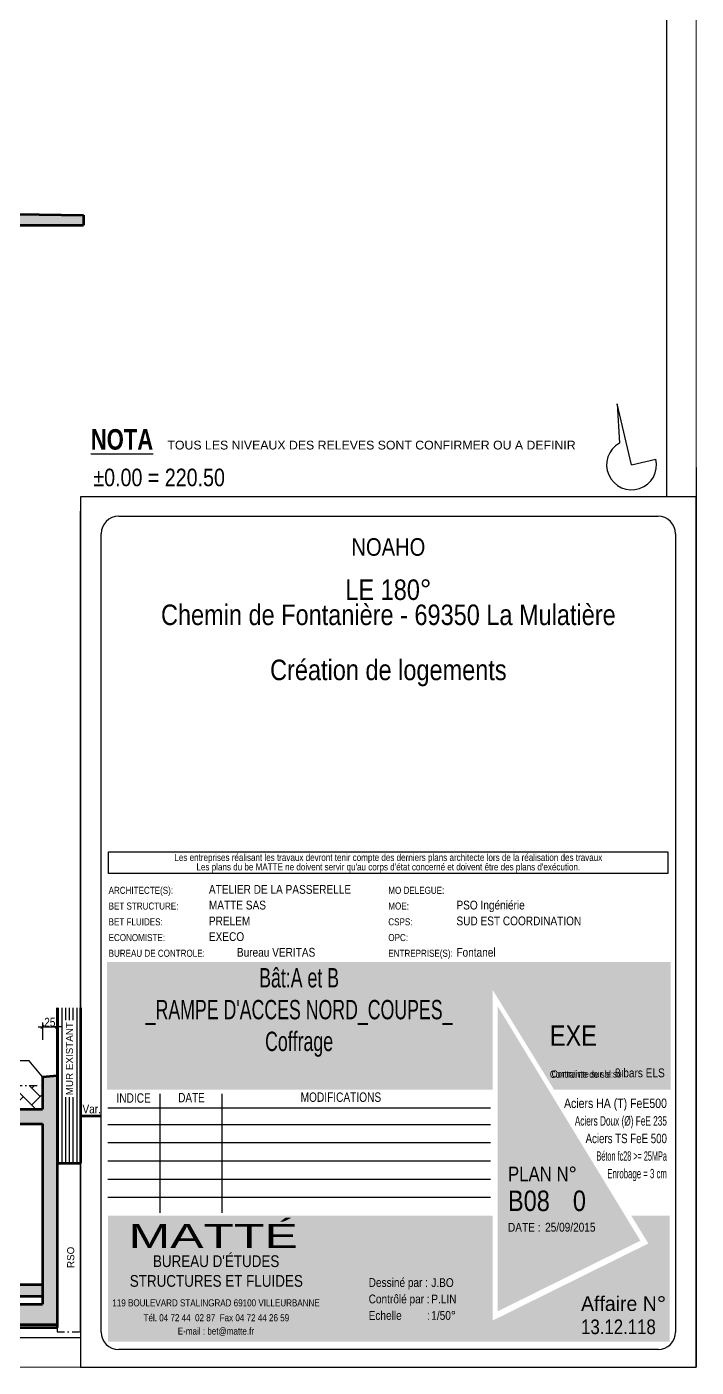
# Model space of a CAD drawing. Header units: millimetres. Extents: x -26249 to 60250, y -21218 to 23336.
# Drawn here: x 21065 to 22207, y 4553 to 6841 of the extents above; entities that cross this region are included whole.
import ezdxf
from ezdxf.enums import TextEntityAlignment as Align

# ---------------------------------------------------------------- set-up
doc = ezdxf.new("R2010")
doc.units = ezdxf.units.MM
doc.linetypes.add('TIRETPTX2', pattern=[50.8, 25.4, -12.7, 0, -12.7])
for name, color, linetype in [('01-cartouche', 9, 'Continuous'), ('01-cartouche-cage A', 7, 'Continuous'), ('01_cote_gen', 4, 'Continuous'), ('01_linteaux', 2, 'Continuous'), ('01_poch_BN', 9, 'Continuous'), ('01_poch_murs', 253, 'Continuous'), ('01_texte', 230, 'Continuous'), ('AA_COTES', 2, 'Continuous')]:
    doc.layers.add(name, color=color, linetype=linetype)
doc.layers.add('01_murs_coup', color=5, linetype='Continuous', lineweight=60)
doc.styles.add('ARIAL NA', font='ARIALN.TTF')
doc.styles.add('cartouche', font='ARIALN.TTF', dxfattribs={"width": 0.01})
doc.styles.add('impact', font='impact.ttf')
doc.styles.add('MATTE_TXT', font='arial.ttf')
doc.styles.add('STYLE2', font='ARIALN.TTF')
doc.styles.add('stylemattecart', font='ARIALN.TTF')
doc.dimstyles.new('JB50', dxfattribs={"dimscale": 0.1, "dimtxt": 150, "dimasz": 15, "dimexe": 0.1, "dimexo": 0.1, "dimgap": 0.09, "dimtad": 1, "dimdec": 1, "dimdsep": 46, "dimtxsty": 'STYLE2', "dimblk1": 'BOND_G', "dimblk2": 'BOND_D', "dimsah": 1, "dimcen": 1.5, "dimdle": 0.01, "dimse1": 1, "dimse2": 1, "dimclrd": 4, "dimclre": 2, "dimclrt": 6, "dimazin": 2, "dimtfac": 2.333333, "dimtdec": 1, "dimtix": 1, "dimtmove": 2, "dimatfit": 3, "dimldrblk": 'BOND_G', "dimfxl": 1, "dimtolj": 1, "dimtzin": 0, "dimarcsym": 0})

# ---------------------------------------------------------------- blocks, each defined once
blk = doc.blocks.new('cartstruc')
at = {"layer": '01-cartouche-cage A', "linetype": 'Continuous'}
h = blk.add_hatch(color=9, dxfattribs=at)
h.dxf.hatch_style = 2
h.paths.add_polyline_path([(-43.6, 691.3), (-1004.8, 691.3), (-1004.8, 473.8), (-347.3, 473.8), (-347.3, 644.1), (-242.5, 473.8), (-43.6, 473.8)])
h.paths.add_polyline_path([(-951, 670.1), (-407.9, 670.1), (-407.9, 498.5), (-951, 498.5)], flags=24)
h.paths.add_polyline_path([(-223.9, 590.8), (-105, 590.8), (-105, 608.8), (-223.9, 608.8)], flags=24)
h.paths.add_polyline_path([(-224.7, 609.7), (-105.7, 609.7), (-105.7, 627.7), (-224.7, 627.7)], flags=24)
h.paths.add_polyline_path([(-226.3, 624.9), (-64.8, 624.9), (-64.8, 652.4), (-226.3, 652.4)], flags=24)
h.paths.add_polyline_path([(-226.3, 646.9), (-85, 646.9), (-85, 674.3), (-226.3, 674.3)], flags=24)
h = blk.add_hatch(color=1, dxfattribs=at)
h.dxf.hatch_style = 2
h.paths.add_polyline_path([(-338.4, 615.7), (-338.4, 95.5), (-95.1, 215.8)])
h.paths.add_polyline_path([(-318.9, 264.4), (-190.8, 265.4), (-191.1, 303.5), (-319.2, 302.5)], flags=24)
h.paths.add_polyline_path([(-326.5, 202.5), (-70.2, 203.9), (-70.5, 265.1), (-326.9, 263.8)], flags=9)
h = blk.add_hatch(color=8, dxfattribs=at)
h.dxf.hatch_style = 2
h.paths.add_polyline_path([(-45, 258.5), (-110.7, 258.5), (-81.6, 211.1), (-347.1, 79.6), (-347.1, 258.5), (-1003.4, 258.5), (-1003.4, 43.7), (-45, 43.7)])
h.paths.add_polyline_path([(-202.1, 89.1), (-60, 89.1), (-60, 127.9), (-202.1, 127.9)], flags=24)
h.paths.add_polyline_path([(-999.3, 201), (-637.8, 201), (-637.8, 47), (-999.3, 47)], flags=24)
h.paths.add_polyline_path([(-978.3, 193.3), (-435, 193.3), (-435, 254.8), (-978.3, 254.8)], flags=24)
h.paths.add_polyline_path([(-559.9, 135.5), (-504.8, 135.5), (-504.8, 166.4), (-559.9, 166.4)], flags=24)
h.paths.add_polyline_path([(-203.2, 50.3), (-56.6, 50.3), (-56.6, 88.6), (-203.2, 88.6)], flags=24)
h.paths.add_polyline_path([(-457.1, 55), (-402.4, 55), (-402.4, 85.9), (-457.1, 85.9)], flags=24)
h.paths.add_polyline_path([(-458.8, 92.7), (-404.1, 92.7), (-404.1, 123.6), (-458.8, 123.6)], flags=24)
h.paths.add_polyline_path([(-557.8, 55.3), (-498.9, 55.3), (-498.9, 86.2), (-557.8, 86.2)], flags=24)
h.paths.add_polyline_path([(-550.6, 93.7), (-498.3, 93.7), (-498.3, 124.6), (-550.6, 124.6)], flags=24)
h.paths.add_polyline_path([(-459.9, 172.5), (-408.3, 172.5), (-408.3, 203.4), (-459.9, 203.4)], flags=24)
h.paths.add_polyline_path([(-547.6, 175), (-500.7, 175), (-500.7, 205.9), (-547.6, 205.9)], flags=24)
h.paths.add_polyline_path([(-562.3, 213.8), (-499.3, 213.8), (-499.3, 244.7), (-562.3, 244.7)], flags=8)
h.paths.add_polyline_path([(-458.6, 213), (-411.3, 213), (-411.3, 243.9), (-458.6, 243.9)], flags=24)
h.paths.add_polyline_path([(-457.7, 133.4), (-405.4, 133.4), (-405.4, 164.4), (-457.7, 164.4)], flags=24)
for p, q in [((0, 1485), (-1050, 1485)), ((-1050, 1485), (-1050, 0)), ((0, 0), (0, 1485)), ((-1050, 0), (0, 0))]:
    blk.add_line(p, q, dxfattribs=at)
at = {"layer": '01-cartouche-cage A', "color": 7, "linetype": 'Continuous'}
for p, q in [((-985, 1452), (-65, 1452)), ((-1015, 60), (-1015, 1422)), ((-35, 1422), (-35, 292.1)), ((-35, 292.1), (-35, 60)), ((-65, 30), (-985, 30))]:
    blk.add_line(p, q, dxfattribs=at)
at = {"layer": '01-cartouche-cage A', "color": 7}
for p, q in [((-1002.2, 879.3), (-48.1, 879.3)), ((-1002.2, 842.3), (-1002.2, 879.3)), ((-48.1, 879.3), (-48.1, 842.3)), ((-48.1, 842.3), (-1002.2, 842.3))]:
    blk.add_line(p, q, dxfattribs=at)
at = {"layer": '01-cartouche-cage A', "color": 8}
for p, q in [((-914.7, 466.6), (-914.7, 263.2)), ((-809.1, 466.6), (-809.1, 263.2)), ((-1003.6, 442.3), (-351, 442.3)), ((-1003.6, 414.4), (-351, 414.4)), ((-1003.6, 383.3), (-351, 383.3)), ((-1003.6, 352.2), (-351, 352.2)), ((-1003.6, 321.1), (-351, 321.1)), ((-1003.6, 290), (-351, 290))]:
    blk.add_line(p, q, dxfattribs=at)
at = {"layer": '01-cartouche-cage A', "color": 7, "linetype": 'Continuous'}
for centre, start, end in [((-985, 1422), 90, 180), ((-65, 1422), 0, 90), ((-985, 60), 180, 270), ((-65, 60), 270, 0)]:
    blk.add_arc(centre, 30, start, end, dxfattribs=at)
at = {"layer": '01-cartouche-cage A', "color": 7, "style": 'stylemattecart'}
for s, p in [('Les entreprises réalisant les travaux devront tenir compte des derniers plans architecte lors de la réalisation des travaux', (-525.1, 869.8)), ("Les plans du be MATTE ne doivent servir qu'au corps d'état concerné et doivent être des plans d'exécution.", (-525.1, 853.7))]:
    blk.add_text(s, height=12, dxfattribs=at).set_placement(p, align=Align.MIDDLE_CENTER)
at = {"layer": '01-cartouche-cage A', "color": 8, "style": 'cartouche'}
for s, p in [('ARCHITECTE(S):', (-1002.2, 807.7)), ('MO DELEGUE:', (-525.1, 807.7)), ('BET STRUCTURE:', (-1002.2, 780.9)), ('MOE:', (-525.1, 780.9)), ('BET FLUIDES:', (-1002.2, 753.9)), ('CSPS:', (-525.1, 753.9)), ('ECONOMISTE:', (-1002.2, 727.1)), ('OPC:', (-525.1, 727.1)), ('BUREAU DE CONTROLE:', (-1002.2, 700.3)), ('ENTREPRISE(S):', (-525.1, 700.3))]:
    blk.add_text(s, height=12, dxfattribs=at).set_placement(p)
at = {"layer": '01-cartouche-cage A', "color": 7, "style": 'stylemattecart'}
for s, height, p in [('Contrainte de sol:', 12, (-249.5, 493.8)), ('Contrainte sur le sol:', 12, (-246.5, 494.4)), ('Dessiné par :', 15, (-558.6, 137)), ('119 BOULEVARD STALINGRAD 69100 VILLEURBANNE', 12, (-995.8, 103.8)), ('Contrôlé par :', 15, (-558.6, 108.9)), ('Echelle         :', 15, (-558.6, 80.8)), ('Tél. 04 72 44  02 87  Fax 04 72 44 26 59', 12, (-942.6, 78.4)), ('E-mail : bet@matte.fr', 12, (-884.2, 55.6))]:
    blk.add_text(s, height=height, dxfattribs=at).set_placement(p)
for s, height, width, p, p2 in [('INDICE', 16, 0.941138, (-988.7, 451.3), (-930.3, 451.3)), ('DATE', 16, 0.922192, (-883.4, 452), (-838.3, 452)), ('MODIFICATIONS', 16, 0.943218, (-674.7, 452.8), (-537.3, 452.8)), ('Aciers HA (T) FeE500', 16, 0.978863, (-225.4, 442.3), (-49.9, 442.3)), ('Aciers Doux (Ø) FeE 235', 16, 0.76709, (-207, 412.3), (-49.9, 412.3)), ('Aciers TS FeE 500', 16, 0.901377, (-188.6, 382.3), (-49.9, 382.3)), ('Béton fc28 >= 25MPa', 16, 0.678142, (-170.1, 352.3), (-49.9, 352.3)), ('Enrobage = 3 cm', 16, 0.726904, (-151.7, 322.3), (-49.9, 322.3)), ('Affaire N°', 25, 1.15762, (-196.3, 96), (-51.1, 96))]:
    blk.add_text(s, height=height, dxfattribs=dict(at, width=width)).set_placement(p, p2, align=Align.FIT)
at = {"layer": '01-cartouche-cage A', "color": 255, "style": 'stylemattecart'}
for s, height, p in [('PLAN N°', 25, (-321, 317.2)), ('DATE :', 15, (-321, 231.2)), ("BUREAU D'ÉTUDES", 20, (-926.6, 170.9)), ('STRUCTURES ET FLUIDES', 20, (-966.1, 137.2))]:
    blk.add_text(s, height=height, dxfattribs=at).set_placement(p)
at = {"layer": '01-cartouche-cage A', "color": 255, "style": 'stylemattecart', "width": 1.812358}
blk.add_text('MATTÉ', height=41, dxfattribs=at).set_placement((-968, 203.6), (-679.6, 203.6), align=Align.FIT)
at = {"layer": '01-cartouche-cage A', "color": 7, "style": 'stylemattecart'}
for tag, height, p in [('NOMCLIENT', 30, (-525, 1399.6)), ('ADRESSE1CLIENT', 25, (-525, 1326.7)), ('ADRESSE2CLIENT', 25, (-525, 1283.9)), ('NOMAFFAIRE1', 45, (-525.1, 1189.8)), ('NOMAFFAIRE2', 45, (-525.1, 1110.4)), ('NOMAFFAIRE3', 45, (-525.1, 1031.7)), ('ADRESSE1AFFAIRE', 20, (-525.1, 943.3)), ('ADRESSE2AFFAIRE', 20, (-525.1, 909.2)), ('INDICE-A', 15, (-959.1, 428.4)), ('DATE-A', 15, (-861.9, 428.4)), ('INDICE-B', 15, (-959.1, 400.5)), ('DATE-B', 15, (-861.9, 400.5)), ('INDICE-C', 15, (-959.1, 369.4)), ('DATE-C', 15, (-861.9, 369.4)), ('INDICE-D', 15, (-959.1, 338.3)), ('DATE-D', 15, (-861.9, 338.3)), ('INDICE-E', 15, (-959.1, 307.2)), ('DATE-E', 15, (-861.9, 307.2)), ('INDICE-F', 15, (-959.1, 276.1)), ('DATE-F', 15, (-861.9, 276.1))]:
    blk.add_attdef(tag, text='', height=height, dxfattribs=at).set_placement(p, align=Align.MIDDLE_CENTER)
for tag, height, p in [('NOMARCHI', 15, (-831.1, 803.3)), ('MODEL', 15, (-408.9, 803.3)), ('BETSTRUCTURE', 15, (-831.1, 776.5)), ('MOE', 15, (-408.9, 776.5)), ('BETFLUIDES', 15, (-831.1, 749.5)), ('CSPS', 15, (-408.9, 749.5)), ('ECONOMISTE', 15, (-831.1, 722.7)), ('OPC', 15, (-408.9, 722.7)), ('BDC', 15, (-831.1, 695.9)), ('NOMENTREPRISE', 15, (-408.9, 695.9)), ('NUMBAT', 27, (-249.5, 614.7)), ('PHASE', 35, (-249.5, 537.9)), ('CONT-SOL', 12, (-138.6, 490.2)), ('NOMDESS', 15, (-451.8, 132.3)), ('NOMING', 15, (-451.8, 104.3)), ('ECH', 15, (-451.8, 76.3)), ('NUMAFF', 25, (-196.3, 48.9))]:
    blk.add_attdef(tag, text='', height=height, dxfattribs=at).set_placement(p, align=Align.BOTTOM_LEFT)
at = {"layer": '01-cartouche-cage A', "color": 7, "style": 'stylemattecart', "width": 0.8}
for tag, p in [('TITRTEPLAN1', (-677.3, 664.6)), ('TITRTEPLAN2', (-677.3, 610.2)), ('TITRTEPLAN3', (-677.3, 556)), ('TITRTEPLAN4', (-677.3, 501.4))]:
    blk.add_attdef(tag, text='', height=33, dxfattribs=at).set_placement(p, align=Align.MIDDLE_CENTER)
at = {"layer": '01-cartouche-cage A', "color": 7, "style": 'stylemattecart'}
for tag, p in [('MODIF-A', (-802.6, 428.4)), ('MODIF-B', (-802.6, 400.5)), ('MODIF-C', (-802.6, 369.4)), ('MODIF-D', (-802.6, 338.3)), ('MODIF-E', (-802.6, 307.2)), ('MODIF-F', (-802.6, 276.1))]:
    blk.add_attdef(tag, text='', height=15, dxfattribs=at).set_placement(p, align=Align.MIDDLE_LEFT)
at = {"layer": '01-cartouche-cage A', "color": 255, "style": 'stylemattecart'}
for tag, height, p in [('N°P', 35, (-321, 256)), ('IP', 35, (-210.3, 256)), ('DATEPLAN', 15, (-257.7, 226.8))]:
    blk.add_attdef(tag, text='', height=height, dxfattribs=at).set_placement(p, align=Align.BOTTOM_LEFT)
blk = doc.blocks.new('BOND_G')
at = {"layer": 'AA_COTES', "color": 0}
for p, q in [((5, 0), (-5, 0)), ((1.8, 1.8), (-1.8, -1.8)), ((0, -5), (0, 15))]:
    blk.add_line(p, q, dxfattribs=at)
blk = doc.blocks.new('BOND_D')
at = {"layer": 'AA_COTES', "color": 0}
for p, q in [((5, 0), (-5, 0)), ((-1.8, -1.8), (1.8, 1.8)), ((0, 5), (0, -15))]:
    blk.add_line(p, q, dxfattribs=at)
blk = doc.blocks.new('*D2260')
at = {"layer": '01_cote_gen', "color": 4, "lineweight": -2, "transparency": 16777216}
blk.add_line((21093.5, 5134.2), (21115.5, 5134.2), dxfattribs=at)
at = {"layer": 'Defpoints', "color": 0, "transparency": 16777216}
for p in [(21117, 5134.2), (21092, 5048.9), (21117, 5050.9)]:
    blk.add_point(p, dxfattribs=at)
at = {"layer": '01_cote_gen', "color": 4, "lineweight": -2, "transparency": 16777216, "xscale": 1.5, "yscale": 1.5, "zscale": 1.5, "rotation": 180}
blk.add_blockref('BOND_G', (21092, 5134.2), dxfattribs=at)
at = {"layer": '01_cote_gen', "color": 4, "lineweight": -2, "transparency": 16777216, "xscale": 1.5, "yscale": 1.5, "zscale": 1.5}
blk.add_blockref('BOND_D', (21117, 5134.2), dxfattribs=at)
at = {"layer": '01_cote_gen', "color": 6, "transparency": 16777216, "insert": (21104.5, 5141.9), "char_height": 15, "attachment_point": 5, "style": 'STYLE2'}
blk.add_mtext('\\A1;25', dxfattribs=at)

msp = doc.modelspace()

# ---------------------------------------------------------------- hatches: boundary and pattern name
at = {"layer": '01_poch_BN'}
h = msp.add_hatch(color=256, dxfattribs=at)
h.dxf.hatch_style = 1
h.paths.add_polyline_path([(21161.747, 6519.066), (20953.535, 6522.066), (20953.535, 6835.009), (20937.535, 6835.009), (20937.535, 6799.066), (20293.574, 6799.066), (20293.574, 6835.009), (20275.574, 6835.009), (20275.574, 6799.066), (19557.574, 6799.066), (19557.574, 6835.009), (19539.574, 6835.009), (19539.574, 6799.066), (18821.574, 6799.066), (18821.574, 6835.009), (18805.574, 6835.009), (18805.574, 6799.066), (18805.574, 6199.066), (18805.574, 6176.066), (18805.574, 5866.066), (18825.574, 5866.066), (18825.574, 6176.066), (19399.574, 6176.066), (19399.574, 5866.066), (19419.574, 5866.066), (19419.574, 6176.066), (19693.574, 6176.066), (19693.574, 5866.066), (19713.574, 5866.066), (19713.574, 6176.166), (19713.574, 6217.066), (20428.535, 6217.066), (20428.535, 6109.066), (20448.535, 6109.066), (20448.535, 6217.066), (20933.535, 6217.066), (20933.535, 5866.066), (20953.535, 5866.066), (20953.535, 6502.066), (21161.747, 6502.066)])
h.paths.add_polyline_path([(19558.268, 6517.066), (19558.268, 6779.066), (20424.535, 6779.066), (20424.535, 6240.066), (19713.574, 6240.066), (19713.574, 6502.066), (20329.535, 6502.066), (20329.535, 6522.066), (19693.574, 6522.066), (19693.574, 6517.066)], flags=16)
h.paths.add_polyline_path([(19693.574, 6494.066), (19693.574, 6199.066), (19419.574, 6199.066), (19419.574, 6494.066)], flags=16)
h.paths.add_polyline_path([(19540.268, 6517.066), (18821.574, 6517.066), (18821.574, 6779.066), (19540.268, 6779.066)], flags=16)
h.paths.add_polyline_path([(19399.574, 6494.066), (19399.574, 6199.066), (18825.574, 6199.066), (18825.574, 6494.066)], flags=16)
h.paths.add_polyline_path([(20442.535, 6779.066), (20937.535, 6779.066), (20937.535, 6522.066), (20537.536, 6522.066), (20537.536, 6502.066), (20937.535, 6502.066), (20937.535, 6240.066), (20442.535, 6240.066)], flags=16)
h.paths.add_polyline_path([(20933.535, 5899.066), (19713.574, 5899.066), (19713.574, 5886.066), (20933.535, 5886.066)], flags=17)
h.paths.add_polyline_path([(20588.535, 5866.066), (20348.535, 5866.066), (20348.535, 5811.066), (20588.535, 5811.066)])
h.paths.add_polyline_path([(20968.535, 5866.066), (20918.535, 5866.066), (20918.535, 5836.066), (20968.535, 5836.066)])
h.paths.add_polyline_path([(19778.574, 5866.066), (19628.574, 5866.066), (19628.574, 5811.066), (19778.574, 5811.066)])
h.paths.add_polyline_path([(19434.574, 5866.066), (19384.574, 5866.066), (19384.574, 5836.066), (19434.574, 5836.066)])
h.paths.add_polyline_path([(18839.574, 5866.066), (18769.574, 5866.066), (18769.574, 5831.066), (18839.574, 5831.066)])
h.paths.add_polyline_path([(19399.574, 5899.066), (18825.574, 5899.066), (18825.574, 5886.066), (19399.574, 5886.066)], flags=17)
h.paths.add_polyline_path([(19693.574, 5899.066), (19419.574, 5899.066), (19419.574, 5886.066), (19693.574, 5886.066)], flags=17)
h = msp.add_hatch(color=256, dxfattribs=at)
h.dxf.hatch_style = 1
h.paths.add_polyline_path([(21116.96, 5050.891), (21091.96, 5048.891), (21091.96, 4993.891), (20551.96, 4993.891), (20551.96, 5034.891), (20396.102, 5034.891), (20396.102, 5011.891), (20471.96, 5011.891), (20471.96, 4959.891), (20526.96, 4959.891), (20551.96, 4959.891), (20551.96, 4968.89), (21091.96, 4968.89), (21091.96, 4660.955), (21046.96, 4660.955), (21046.96, 4625.948), (21116.96, 4625.948)])
h.paths.add_polyline_path([(20551.96, 5143.576), (20526.96, 5143.576), (20526.96, 5034.891), (20551.96, 5034.891)])
h.paths.add_polyline_path([(21091.96, 4693.921), (20396.102, 4693.921), (20396.102, 4680.921), (20551.96, 4680.921), (20551.96, 4673.921), (21091.96, 4673.921)], flags=17)
h = msp.add_hatch(color=256, dxfattribs=at)
h.dxf.hatch_style = 1
h.paths.add_polyline_path([(21116.96, 5050.891), (21091.96, 5048.891), (21091.96, 4993.891), (20551.96, 4993.891), (20551.96, 5034.891), (20396.102, 5034.891), (20396.102, 5011.891), (20471.96, 5011.891), (20471.96, 4959.891), (20526.96, 4959.891), (20551.96, 4959.891), (20551.96, 4968.89), (21091.96, 4968.89), (21091.96, 4660.955), (21046.96, 4660.955), (21046.96, 4625.948), (21116.96, 4625.948)])
h.paths.add_polyline_path([(21091.96, 4693.921), (20396.102, 4693.921), (20396.102, 4680.921), (20551.96, 4680.921), (20551.96, 4673.921), (21091.96, 4673.921)], flags=17)
h.paths.add_polyline_path([(20421.96, 4660.921), (20421.96, 4620.921)])
at = {"layer": '01_poch_murs'}
h = msp.add_hatch(dxfattribs=at)
h.set_pattern_fill('ANSI31', color=256, scale=2, angle=45)
h.set_pattern_definition([(90, (-1124.921, 3421.723), (-6.35, 1e-15), [])])
h.paths.add_polyline_path([(21156.96, 5166.575), (21116.96, 5166.575), (21116.96, 4901.708), (21156.96, 4901.708)])
h.paths.add_polyline_path([(21147.389, 5014.355), (21147.389, 5145.365), (21128.775, 5145.365), (21128.775, 5014.355)], flags=16)
h = msp.add_hatch(dxfattribs=at)
h.set_pattern_fill('AR-HBONE', color=256, scale=0.2)
h.set_pattern_definition([(45, (8716.883, 5747.903), (3e-15, 28.73682), [60.96, -20.32]), (135, (8731.251, 5762.271), (3e-15, 28.73682), [60.96, -20.32])])
h.paths.add_polyline_path([(21091.96, 5033.891), (20576.96, 5033.891), (20576.96, 4993.891), (21091.96, 4993.891)])
h.paths.add_polyline_path([(20836.01, 4998.205), (20747.419, 4998.205), (20747.419, 5030.498), (20836.01, 5030.498)], flags=16)
h.paths.add_polyline_path([(20981.08, 5000.912), (20981.08, 5027.525), (20949.852, 5027.525), (20949.852, 5000.912)], flags=24)
h.paths.add_polyline_path([(20653.736, 5006.344), (20725.493, 5006.344), (20725.493, 5029.335), (20653.736, 5029.335)], flags=24)
h.paths.add_polyline_path([(20878.838, 4991.488), (20945.914, 4991.488), (20945.914, 5014.464), (20878.838, 5014.464)], flags=9)
h.paths.add_polyline_path([(20754.715, 5003.148), (20833.235, 5003.148), (20833.235, 5025.648), (20754.715, 5025.648)], flags=8)

# ---------------------------------------------------------------- linework, layer by layer
at = {"layer": '01_cote_gen'}
msp.add_line((22206.96, 6088.358), (22206.96, 4553.358), dxfattribs=at)
at = {"layer": '01_linteaux', "linetype": 'TIRETPTX2', "ltscale": 0.5}
for p, q in [((20559.96, 5033.891, 9.99), (21091.96, 5033.891, 9.99)), ((21156.96, 4901.708, 11.068), (21156.96, 4613.82)), ((21116.96, 4620.948, 9.99), (21116.96, 4613.82, -1.078)), ((21116.96, 4613.779, -0.002), (21156.96, 4613.779, -0.002))]:
    msp.add_line(p, q, dxfattribs=at)
at = {"layer": '01_murs_coup', "linetype": 'Continuous', "lineweight": 5}
for p, q in [((22206.96, 8753.358), (22206.96, 6088.358)), ((21156.96, 4553.358), (11662.741, 4553.358))]:
    msp.add_line(p, q, dxfattribs=at)
at = {"layer": '01_murs_coup'}
for p, q in [((20953.535, 6522.066), (21161.747, 6519.066)), ((21161.747, 6519.066), (21161.747, 6502.066)), ((20953.535, 6502.066), (21161.747, 6502.066)), ((21116.96, 5166.575, 11.068), (21116.96, 4901.708, 11.068)), ((21156.96, 5166.575, 11.068), (21156.96, 4901.708, 11.068)), ((21091.96, 5048.891, 9.99), (21116.96, 5050.891, 9.99)), ((21091.96, 5048.891, 9.99), (21091.96, 4993.891, 9.99)), ((21116.96, 5050.891, 9.99), (21116.96, 4620.948, 9.99)), ((20551.96, 4993.891, 9.99), (21091.96, 4993.891, 9.99)), ((20551.96, 4968.89, 9.99), (21091.96, 4968.89, 9.99)), ((21091.96, 4968.89, 9.99), (21091.96, 4660.955, 9.99)), ((21156.96, 4982.289, 11.068), (21191.963, 4982.289)), ((21116.96, 4901.708, 11.068), (21156.96, 4901.708, 11.068)), ((21091.96, 4693.921, 9.99), (20396.102, 4693.921, 9.99)), ((21091.96, 4673.921, 9.99), (20551.96, 4673.921, 9.99)), ((21046.96, 4660.955, 9.99), (21091.96, 4660.955, 9.99)), ((21046.96, 4625.948, 9.99), (21116.96, 4625.948, 9.99)), ((21046.96, 4620.948, 9.99), (21116.96, 4620.948, 9.99))]:
    msp.add_line(p, q, dxfattribs=at)
at = {"layer": '01_murs_coup', "const_width": 3, "elevation": 11.068}
msp.add_lwpolyline([(21156.96, 4982.289), (21191.963, 4982.289)], dxfattribs=at)
at = {"layer": '01_texte'}
for p, q in [((22156.96, 6038.358), (22156.96, 8703.358)), ((22096.74, 6092.99), (22072.373, 6197.271)), ((22072.373, 6197.271), (22076.028, 6130.169)), ((22096.74, 6092.99), (22138.183, 6102.673)), ((21156.96, 5973.82), (21156.96, 6013.82)), ((21156.96, 5933.82), (21156.96, 5973.82)), ((21156.96, 5893.82), (21156.96, 5933.82)), ((21156.96, 5853.82), (21156.96, 5893.82)), ((21156.96, 5813.82), (21156.96, 5853.82)), ((21156.96, 5773.82), (21156.96, 5813.82)), ((21156.96, 5733.82), (21156.96, 5773.82)), ((21156.96, 5693.82), (21156.96, 5733.82)), ((21156.96, 5653.82), (21156.96, 5693.82)), ((21156.96, 5613.82), (21156.96, 5653.82)), ((21156.96, 5573.82), (21156.96, 5613.82)), ((21156.96, 5533.82), (21156.96, 5573.82)), ((21156.96, 5493.82), (21156.96, 5533.82)), ((21156.96, 5453.82), (21156.96, 5493.82)), ((21156.96, 5413.82), (21156.96, 5453.82)), ((21156.96, 5373.82), (21156.96, 5413.82)), ((21156.96, 5333.82), (21156.96, 5373.82)), ((21156.96, 5293.82), (21156.96, 5333.82)), ((21156.96, 5253.82), (21156.96, 5293.82)), ((21156.96, 5213.82), (21156.96, 5253.82)), ((21156.96, 5173.82), (21156.96, 5213.82)), ((21156.96, 5133.82), (21156.96, 5173.82)), ((21156.96, 5093.82), (21156.96, 5133.82)), ((21156.96, 5053.82), (21156.96, 5093.82)), ((21069.207, 5075.852, 9.99), (20944.32, 5075.852, 9.99)), ((21091.96, 5048.891, 9.99), (21069.207, 5075.852, 9.99)), ((21156.96, 5013.82), (21156.96, 5053.82)), ((21156.96, 4973.82), (21156.96, 5013.82)), ((21156.96, 4933.82), (21156.96, 4973.82)), ((21156.96, 4893.82), (21156.96, 4933.82)), ((21156.96, 4853.82), (21156.96, 4893.82)), ((21156.96, 4813.82), (21156.96, 4853.82)), ((21156.96, 4613.82), (21156.96, 4813.82)), ((21156.96, 4603.358), (11712.741, 4603.358))]:
    msp.add_line(p, q, dxfattribs=at)
msp.add_arc((22096.74, 6092.99), 42.56, 119.121029, 13.152021, dxfattribs=at)

# ---------------------------------------------------------------- block references
at = {"layer": '01_murs_coup', "linetype": 'Continuous', "lineweight": 5}
ref = msp.add_blockref('cartstruc', (22206.96, 4553.358), dxfattribs=at)
ref.add_attrib('NOMCLIENT', 'NOAHO', dxfattribs={"layer": '01-cartouche', "color": 7, "height": 30, "style": 'stylemattecart'}).set_placement((21681.95, 5952.974), align=Align.MIDDLE_CENTER)
ref.add_attrib('ADRESSE1CLIENT', 'LE 180°', dxfattribs={"layer": '01-cartouche-cage A', "color": 7, "height": 35, "style": 'stylemattecart'}).set_placement((21681.936, 5880.058), align=Align.MIDDLE_CENTER)
ref.add_attrib('ADRESSE2CLIENT', 'Chemin de Fontanière - 69350 La Mulatière', dxfattribs={"layer": '01-cartouche-cage A', "color": 7, "height": 35, "style": 'stylemattecart'}).set_placement((21681.927, 5837.217), align=Align.MIDDLE_CENTER)
ref.add_attrib('NOMAFFAIRE1', 'Création de logements', dxfattribs={"layer": '01-cartouche-cage A', "color": 7, "height": 35, "style": 'stylemattecart'}).set_placement((21681.909, 5743.2), align=Align.MIDDLE_CENTER)
ref.add_attrib('NOMARCHI', 'ATELIER DE LA PASSERELLE', dxfattribs={"layer": '01-cartouche-cage A', "color": 7, "height": 15, "style": 'stylemattecart'}).set_placement((21375.832, 5356.664), align=Align.BOTTOM_LEFT)
ref.add_attrib('BETSTRUCTURE', 'MATTE SAS', dxfattribs={"layer": '01-cartouche-cage A', "color": 7, "height": 15, "style": 'stylemattecart'}).set_placement((21375.832, 5329.892), align=Align.BOTTOM_LEFT)
ref.add_attrib('BETFLUIDES', 'PRELEM', dxfattribs={"layer": '01-cartouche-cage A', "color": 7, "height": 15, "style": 'stylemattecart'}).set_placement((21375.832, 5302.834), align=Align.BOTTOM_LEFT)
ref.add_attrib('ECONOMISTE', 'EXECO', dxfattribs={"layer": '01-cartouche-cage A', "color": 7, "height": 15, "style": 'stylemattecart'}).set_placement((21375.832, 5276.062), align=Align.BOTTOM_LEFT)
ref.add_attrib('BDC', '          Bureau VERITAS', dxfattribs={"layer": '01-cartouche-cage A', "color": 7, "height": 15, "style": 'stylemattecart'}).set_placement((21375.832, 5249.286), align=Align.BOTTOM_LEFT)
ref.add_attrib('MOE', 'PSO Ingéniérie', dxfattribs={"layer": '01-cartouche-cage A', "color": 7, "height": 15, "style": 'stylemattecart'}).set_placement((21798.024, 5329.892), align=Align.BOTTOM_LEFT)
ref.add_attrib('CSPS', 'SUD EST COORDINATION', dxfattribs={"layer": '01-cartouche-cage A', "color": 7, "height": 15, "style": 'stylemattecart'}).set_placement((21798.024, 5302.834), align=Align.BOTTOM_LEFT)
ref.add_attrib('NOMENTREPRISE', 'Fontanel ', dxfattribs={"layer": '01-cartouche-cage A', "color": 7, "height": 15, "style": 'stylemattecart'}).set_placement((21798.024, 5249.286), align=Align.BOTTOM_LEFT)
ref.add_attrib('TITRTEPLAN1', 'Bât:A et B', dxfattribs={"layer": '01-cartouche-cage A', "color": 7, "height": 33, "style": 'stylemattecart', "width": 0.8}).set_placement((21529.679, 5217.91), align=Align.MIDDLE_CENTER)
ref.add_attrib('TITRTEPLAN2', "_RAMPE D'ACCES NORD_COUPES_", dxfattribs={"layer": '01-cartouche-cage A', "color": 7, "height": 33, "style": 'stylemattecart', "width": 0.8}).set_placement((21529.679, 5163.519), align=Align.MIDDLE_CENTER)
ref.add_attrib('TITRTEPLAN3', 'Coffrage', dxfattribs={"layer": '01-cartouche-cage A', "color": 7, "height": 33, "style": 'stylemattecart', "width": 0.8}).set_placement((21529.679, 5109.36), align=Align.MIDDLE_CENTER)
ref.add_attrib('PHASE', 'EXE', dxfattribs={"layer": '01-cartouche-cage A', "color": 7, "height": 35, "style": 'stylemattecart'}).set_placement((21957.425, 5091.294), align=Align.BOTTOM_LEFT)
ref.add_attrib('CONT-SOL', '8 bars ELS', dxfattribs={"layer": '01-cartouche-cage A', "color": 7, "height": 15, "style": 'stylemattecart'}).set_placement((22068.344, 5043.589), align=Align.BOTTOM_LEFT)
ref.add_attrib('N°P', 'B08', dxfattribs={"layer": '01-cartouche-cage A', "color": 255, "height": 35, "style": 'stylemattecart'}).set_placement((21886, 4809.313), align=Align.BOTTOM_LEFT)
ref.add_attrib('IP', '0', dxfattribs={"layer": '01-cartouche-cage A', "color": 255, "height": 35, "style": 'stylemattecart'}).set_placement((21996.625, 4809.313), align=Align.BOTTOM_LEFT)
ref.add_attrib('DATEPLAN', '25/09/2015', dxfattribs={"layer": '01-cartouche-cage A', "color": 255, "height": 15, "style": 'stylemattecart'}).set_placement((21949.239, 4780.191), align=Align.BOTTOM_LEFT)
ref.add_attrib('NOMDESS', 'J.BO', dxfattribs={"layer": '01-cartouche-cage A', "color": 7, "height": 15, "style": 'stylemattecart'}).set_placement((21755.166, 4685.658), align=Align.BOTTOM_LEFT)
ref.add_attrib('NOMING', 'P.LIN', dxfattribs={"layer": '01-cartouche-cage A', "color": 7, "height": 15, "style": 'stylemattecart'}).set_placement((21755.166, 4657.618), align=Align.BOTTOM_LEFT)
ref.add_attrib('ECH', '1/50° ', dxfattribs={"layer": '01-cartouche-cage A', "color": 7, "height": 15, "style": 'stylemattecart'}).set_placement((21755.166, 4629.701), align=Align.BOTTOM_LEFT)
ref.add_attrib('NUMAFF', '13.12.118', dxfattribs={"layer": '01-cartouche-cage A', "color": 7, "height": 25, "style": 'stylemattecart'}).set_placement((22010.635, 4602.266), align=Align.BOTTOM_LEFT)

# ---------------------------------------------------------------- texts
at = {"layer": '01_texte', "style": 'impact'}
msp.add_text('%%UNOTA', height=35, rotation=0, dxfattribs=at).set_placement((21227.622, 6108.572), align=Align.BOTTOM_CENTER)
at = {"layer": '01_texte'}
for s, style, p in [('TOUS LES NIVEAUX DES RELEVES SONT CONFIRMER OU A DEFINIR', 'MATTE_TXT', (21305.156, 6119.325)), ('Var.', 'ARIAL NA', (21160.165, 4986.445, 11.068))]:
    msp.add_text(s, height=15, dxfattribs=dict(at, style=style)).set_placement(p)
at = {"layer": '01_texte', "style": 'MATTE_TXT', "width": 0.8}
msp.add_text('%%P0.00 = 220.50', height=30, dxfattribs=at).set_placement((21290.96, 6047.61), align=Align.BOTTOM_CENTER)
at = {"layer": '01_texte', "style": 'MATTE_TXT'}
for s, p in [('MUR EXISTANT', (21144.082, 5017.457, 11.068)), ('RSO', (21146.082, 4722.609, 9.99))]:
    msp.add_text(s, height=12, rotation=90, dxfattribs=at).set_placement(p)

# ---------------------------------------------------------------- dimensions: what is measured, and where the dimension line sits
at = {"layer": '01_cote_gen'}
dim = msp.add_linear_dim(base=(21116.96, 5134.226, 9.99), p1=(21091.96, 5048.891, 9.99), p2=(21116.96, 5050.891, 9.99), dimstyle='JB50', dxfattribs=at)
dim.commit()
dim.dimension.update_dxf_attribs({"geometry": '*D2260', "text_midpoint": (21104.46, 5141.894, 9.99)})

doc.saveas('drawing.dxf')
